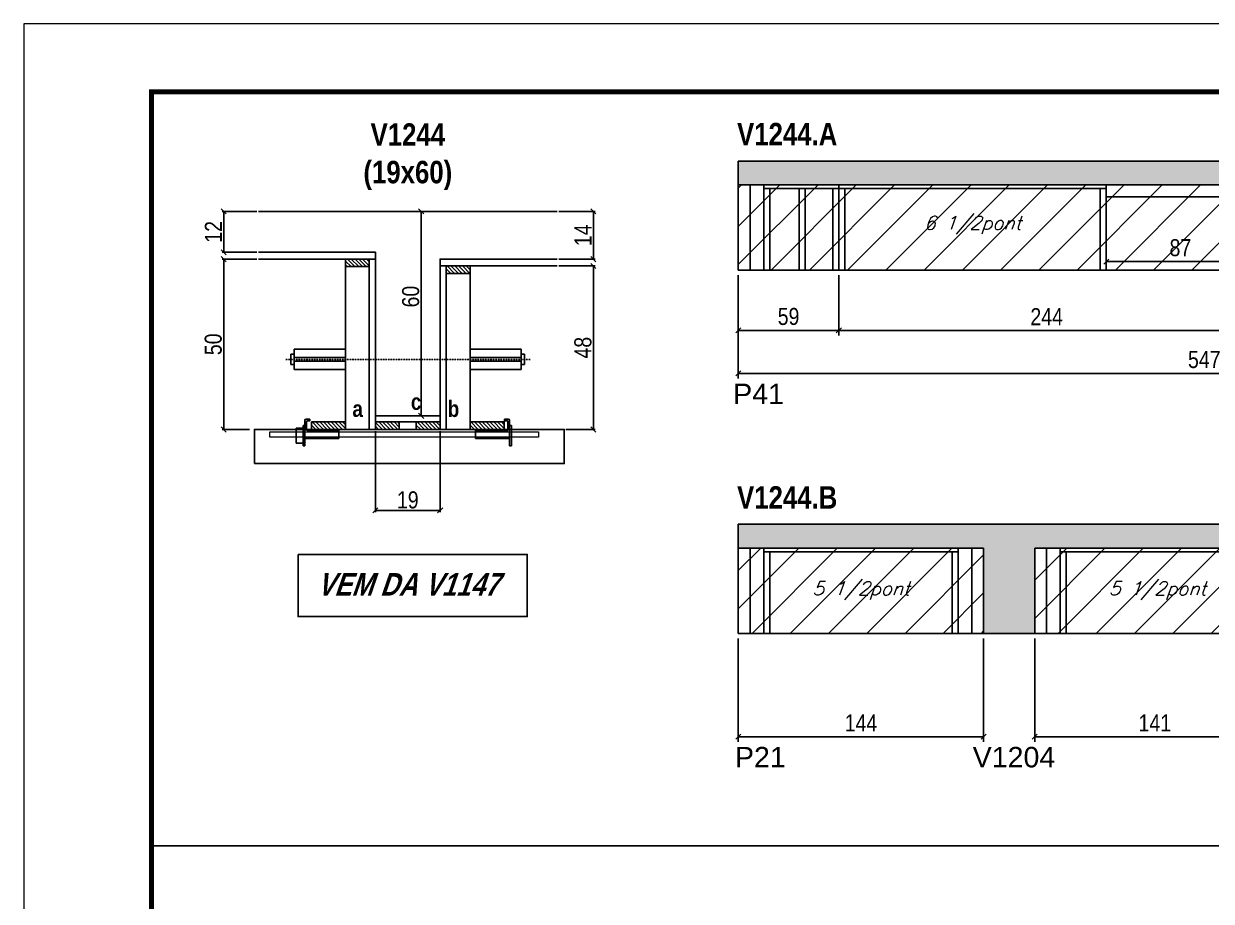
# Model space of a CAD drawing. Extents: x 3309 to 9563, y -2522 to 14608.
# Drawn here: x 3309 to 4006, y 4904 to 5419 of the extents above; entities that cross this region are included whole.
import ezdxf

# ---------------------------------------------------------------- set-up
doc = ezdxf.new("R2010")
doc.units = 0
doc.linetypes.add('DASHED', pattern=[0.75, 0.5, -0.25])
doc.linetypes.add('HIDDEN', pattern=[0.375, 0.25, -0.125])
for name, color, linetype in [('5', 5, 'Continuous'), ('barrote', 251, 'Continuous'), ('COTA', 241, 'Continuous'), ('detalhes', 4, 'Continuous'), ('NOMENCLATURA', 7, 'Continuous'), ('Painéis', 200, 'Continuous'), ('presilha', 1, 'Continuous'), ('SARR_2.2x10', 60, 'Continuous'), ('SARR_2.2x7', 40, 'Continuous'), ('SARR_3.5x7', 81, 'Continuous'), ('TENSOR', 3, 'Continuous'), ('texto', 7, 'Continuous')]:
    doc.layers.add(name, color=color, linetype=linetype)
for name, color, linetype, lineweight in [('CONCRETO', 251, 'Continuous', 25), ('Folhas', 255, 'Continuous', 9), ('Hachura', 251, 'Continuous', 9), ('SARRAFO DE PRESSAO', 251, 'DASHED', 9), ('SCO-___-LAJ', 2, 'Continuous', 0)]:
    doc.layers.add(name, color=color, linetype=linetype, lineweight=lineweight)
doc.styles.add('COTA TECNICA', font='techl___.ttf', dxfattribs={"height": 10})
doc.styles.add('COTA TECNICA 2X', font='techl___.ttf', dxfattribs={"height": 10})
doc.styles.add('Romans', font='romans.shx')
doc.styles.get("Standard").update_dxf_attribs({"font": 'arial.ttf'})
doc.styles.add('TECNICA', font='techb___.ttf', dxfattribs={"height": 10})
doc.dimstyles.new('PAINEL', dxfattribs={"dimtxt": 10, "dimasz": 3, "dimexe": 3, "dimexo": 3, "dimgap": 3, "dimtad": 1, "dimdec": 1, "dimzin": 12, "dimdsep": 46, "dimtxsty": 'COTA TECNICA', "dimblk1": 'OBLIQUE', "dimblk2": 'OBLIQUE', "dimsah": 1, "dimcen": 0.9, "dimclrd": 4, "dimclre": 4, "dimclrt": 240, "dimadec": 1, "dimazin": 3, "dimtfac": 1, "dimtdec": 1, "dimtmove": 0, "dimatfit": 3, "dimfxl": 1, "dimtolj": 1, "dimtzin": 12, "dimarcsym": 0})
doc.dimstyles.new('SECAO', dxfattribs={"dimscale": 0.333333, "dimtxt": 5, "dimasz": 9, "dimexe": 3, "dimexo": 3, "dimgap": 3, "dimtad": 1, "dimdec": 1, "dimlfac": 0.5, "dimzin": 12, "dimdsep": 46, "dimtxsty": 'COTA TECNICA 2X', "dimblk1": 'OBLIQUE', "dimblk2": 'OBLIQUE', "dimsah": 1, "dimcen": 0.9, "dimclrd": 4, "dimclre": 4, "dimclrt": 240, "dimadec": 1, "dimazin": 3, "dimtfac": 1, "dimtdec": 1, "dimtmove": 0, "dimatfit": 3, "dimfxl": 1, "dimtolj": 1, "dimtzin": 12, "dimarcsym": 0})
pattern_1 = [(135, (36751.3265, -118331.0665), (-1.122532015, -1.122532015), [])]

# ---------------------------------------------------------------- blocks, each defined once
blk = doc.blocks.new('9999999999')
at = {"layer": 'Folhas'}
blk.add_lwpolyline([(98138.98, 34190.21), (99623.98, 34190.21), (99623.98, 35240.21), (98138.98, 35240.21)], close=True, dxfattribs=at)
at = {"layer": 'Folhas', "color": 30, "const_width": 3}
blk.add_lwpolyline([(98213.98, 34230.21), (99583.98, 34230.21), (99583.98, 35200.21), (98213.98, 35200.21)], close=True, dxfattribs=at)
blk = doc.blocks.new('_Oblique')
at = {"color": 0, "linetype": 'ByBlock', "lineweight": -2}
blk.add_line((-0.5, -0.5), (0.5, 0.5), dxfattribs=at)
blk = doc.blocks.new('*D1114')
at = {"layer": 'COTA', "color": 4, "lineweight": -2, "transparency": 16777216}
for p, q in [((3515.79, 5180.1), (3515.79, 5132.63)), ((3553.79, 5180.1), (3553.79, 5132.63)), ((3553.79, 5133.63), (3515.79, 5133.63))]:
    blk.add_line(p, q, dxfattribs=at)
at = {"layer": 'Defpoints', "color": 0, "transparency": 16777216}
for p in [(3515.79, 5181.1), (3553.79, 5181.1), (3515.79, 5133.63)]:
    blk.add_point(p, dxfattribs=at)
at = {"layer": 'COTA', "color": 4, "lineweight": -2, "transparency": 16777216, "xscale": 3, "yscale": 3, "zscale": 3, "rotation": 180}
blk.add_blockref('_Oblique', (3515.79, 5133.63), dxfattribs=at)
at = {"layer": 'COTA', "color": 4, "lineweight": -2, "transparency": 16777216, "xscale": 3, "yscale": 3, "zscale": 3}
blk.add_blockref('_Oblique', (3553.79, 5133.63), dxfattribs=at)
at = {"layer": 'COTA', "color": 240, "transparency": 16777216, "insert": (3534.79, 5139.72), "char_height": 10, "attachment_point": 5, "style": 'COTA TECNICA 2X'}
blk.add_mtext('\\A1;19', dxfattribs=at)
blk = doc.blocks.new('PRESILHA METÁLICA 1')
at = {"layer": 'presilha'}
for p, q in [((12, 21), (8.6, 21)), ((12, 21), (12, 19.5)), ((0, 13), (6, 13)), ((0, 13), (0, 0)), ((6, 15.5), (7.5, 15.5)), ((6, -2.5), (6, 15.5)), ((6, 13), (6, 0)), ((7.5, 10.6), (7.5, 19.9)), ((7.5, 15.5), (7.5, -2.5)), ((9, 11.6), (9, 18.9)), ((12, 19.5), (9.6, 19.5)), ((37.5, 11), (9.6, 11)), ((37.5, 11), (37.5, 4.1)), ((6, 0), (0, 0)), ((37.5, 4.1), (7.5, 4.1)), ((7.5, -2.5), (6, -2.5))]:
    blk.add_line(p, q, dxfattribs=at)
for centre, radius, start, end in [((8.6, 19.9), 1.14, 90, 180), ((9.6, 18.9), 0.57, 90, 180), ((9.6, 11.6), 0.57, 180, 270)]:
    blk.add_arc(centre, radius, start, end, dxfattribs=at)
blk = doc.blocks.new('PRESILHA METÁLICA 2')
at = {"layer": 'presilha'}
for p, q in [((-5.2, 23.5), (-5.2, 22)), ((-5.2, 23.5), (-1.9, 23.5)), ((-5.2, 22), (-2.8, 22)), ((-2.2, 14.1), (-2.2, 21.4)), ((-0.8, 14.6), (-0.8, 22.4)), ((-30.8, 13.5), (-30.8, 6.6)), ((-30.8, 13.5), (-2.8, 13.5)), ((0.8, 18), (-0.8, 18)), ((-0.8, 18), (-0.8, 0)), ((0.8, 0), (0.8, 18)), ((-30.8, 6.6), (-0.8, 6.6)), ((-0.8, 0), (0.8, 0))]:
    blk.add_line(p, q, dxfattribs=at)
for centre, radius, start, end in [((-2.8, 21.4), 0.57, 0, 90), ((-1.9, 22.4), 1.14, 0, 90), ((-2.8, 14.1), 0.57, 270, 0)]:
    blk.add_arc(centre, radius, start, end, dxfattribs=at)
blk = doc.blocks.new('*D1115')
at = {"layer": 'COTA', "color": 4, "lineweight": -2, "transparency": 16777216}
for p, q in [((3446.09, 5281.1), (3425.74, 5281.1)), ((3426.74, 5281.1), (3426.74, 5181.1)), ((3441.97, 5181.1), (3425.74, 5181.1))]:
    blk.add_line(p, q, dxfattribs=at)
at = {"layer": 'Defpoints', "color": 0, "transparency": 16777216}
for p in [(3447.09, 5281.1), (3426.74, 5181.1), (3442.97, 5181.1)]:
    blk.add_point(p, dxfattribs=at)
at = {"layer": 'COTA', "color": 4, "lineweight": -2, "transparency": 16777216, "xscale": 3, "yscale": 3, "zscale": 3}
for p, rotation in [((3426.74, 5281.1), 90), ((3426.74, 5181.1), 270)]:
    blk.add_blockref('_Oblique', p, dxfattribs=dict(at, rotation=rotation))
at = {"layer": 'COTA', "color": 240, "transparency": 16777216, "insert": (3420.63, 5231.1), "char_height": 10, "attachment_point": 5, "rotation": 90, "style": 'COTA TECNICA 2X'}
blk.add_mtext('\\A1;50', dxfattribs=at)
blk = doc.blocks.new('*D1116')
at = {"layer": 'COTA', "color": 4, "lineweight": -2, "transparency": 16777216}
for p, q in [((3623.49, 5277.1), (3644.71, 5277.1)), ((3643.71, 5277.1), (3643.71, 5181.1)), ((3627.6, 5181.1), (3644.71, 5181.1))]:
    blk.add_line(p, q, dxfattribs=at)
at = {"layer": 'Defpoints', "color": 0, "transparency": 16777216}
for p in [(3622.49, 5277.1), (3626.6, 5181.1), (3643.71, 5181.1)]:
    blk.add_point(p, dxfattribs=at)
at = {"layer": 'COTA', "color": 4, "lineweight": -2, "transparency": 16777216, "xscale": 3, "yscale": 3, "zscale": 3}
for p, rotation in [((3643.71, 5277.1), 90), ((3643.71, 5181.1), 270)]:
    blk.add_blockref('_Oblique', p, dxfattribs=dict(at, rotation=rotation))
at = {"layer": 'COTA', "color": 240, "transparency": 16777216, "insert": (3637.61, 5229.1), "char_height": 10, "attachment_point": 5, "rotation": 90, "style": 'COTA TECNICA 2X'}
blk.add_mtext('\\A1;48', dxfattribs=at)
blk = doc.blocks.new('*D1117')
at = {"layer": 'COTA', "color": 4, "lineweight": -2, "transparency": 16777216}
for p, q in [((3552.79, 5309.1), (3541.61, 5309.1)), ((3542.61, 5189.1), (3542.61, 5309.1)), ((3552.79, 5189.1), (3541.61, 5189.1))]:
    blk.add_line(p, q, dxfattribs=at)
at = {"layer": 'Defpoints', "color": 0, "transparency": 16777216}
for p in [(3542.61, 5309.1), (3553.79, 5309.1), (3553.79, 5189.1)]:
    blk.add_point(p, dxfattribs=at)
at = {"layer": 'COTA', "color": 4, "lineweight": -2, "transparency": 16777216, "xscale": 3, "yscale": 3, "zscale": 3}
for p, rotation in [((3542.61, 5309.1), 90), ((3542.61, 5189.1), 270)]:
    blk.add_blockref('_Oblique', p, dxfattribs=dict(at, rotation=rotation))
at = {"layer": 'COTA', "color": 240, "transparency": 16777216, "insert": (3536.51, 5259.1), "char_height": 10, "attachment_point": 5, "rotation": 90, "style": 'COTA TECNICA 2X'}
blk.add_mtext('\\A1;60', dxfattribs=at)
blk = doc.blocks.new('*D1118')
at = {"layer": 'COTA', "color": 4, "lineweight": -2, "transparency": 16777216}
for p, q in [((3623.49, 5309.1), (3644.71, 5309.1)), ((3643.71, 5281.1), (3643.71, 5309.1)), ((3623.49, 5281.1), (3644.71, 5281.1))]:
    blk.add_line(p, q, dxfattribs=at)
at = {"layer": 'Defpoints', "color": 0, "transparency": 16777216}
for p in [(3622.49, 5309.1), (3643.71, 5309.1), (3622.49, 5281.1)]:
    blk.add_point(p, dxfattribs=at)
at = {"layer": 'COTA', "color": 4, "lineweight": -2, "transparency": 16777216, "xscale": 3, "yscale": 3, "zscale": 3}
for p, rotation in [((3643.71, 5309.1), 90), ((3643.71, 5281.1), 270)]:
    blk.add_blockref('_Oblique', p, dxfattribs=dict(at, rotation=rotation))
at = {"layer": 'COTA', "color": 240, "transparency": 16777216, "insert": (3637.63, 5295.1), "char_height": 10, "attachment_point": 5, "rotation": 90, "style": 'COTA TECNICA 2X'}
blk.add_mtext('\\A1;14', dxfattribs=at)
blk = doc.blocks.new('*D1119')
at = {"layer": 'COTA', "color": 4, "lineweight": -2, "transparency": 16777216}
for p, q in [((3446.09, 5309.1), (3425.74, 5309.1)), ((3426.74, 5285.1), (3426.74, 5309.1)), ((3446.09, 5285.1), (3425.74, 5285.1))]:
    blk.add_line(p, q, dxfattribs=at)
at = {"layer": 'Defpoints', "color": 0, "transparency": 16777216}
for p in [(3426.74, 5309.1), (3447.09, 5309.1), (3447.09, 5285.1)]:
    blk.add_point(p, dxfattribs=at)
at = {"layer": 'COTA', "color": 4, "lineweight": -2, "transparency": 16777216, "xscale": 3, "yscale": 3, "zscale": 3}
for p, rotation in [((3426.74, 5309.1), 90), ((3426.74, 5285.1), 270)]:
    blk.add_blockref('_Oblique', p, dxfattribs=dict(at, rotation=rotation))
at = {"layer": 'COTA', "color": 240, "transparency": 16777216, "insert": (3420.68, 5297.1), "char_height": 10, "attachment_point": 5, "rotation": 90, "style": 'COTA TECNICA 2X'}
blk.add_mtext('\\A1;12', dxfattribs=at)
blk = doc.blocks.new('*D1120')
at = {"layer": 'COTA', "color": 4, "linetype": 'ByBlock', "lineweight": -2, "transparency": 16777216}
for p, q in [((3728.79, 5271.69), (3728.79, 5236.25)), ((3787.79, 5271.69), (3787.79, 5236.25)), ((3787.79, 5239.25), (3728.79, 5239.25))]:
    blk.add_line(p, q, dxfattribs=at)
at = {"layer": 'Defpoints', "color": 0, "linetype": 'ByBlock', "transparency": 16777216}
for p in [(3728.79, 5274.69), (3787.79, 5274.69), (3728.79, 5239.25)]:
    blk.add_point(p, dxfattribs=at)
at = {"layer": 'COTA', "color": 4, "linetype": 'ByBlock', "lineweight": -2, "transparency": 16777216, "xscale": 3, "yscale": 3, "zscale": 3, "rotation": 180}
blk.add_blockref('_Oblique', (3728.79, 5239.25), dxfattribs=at)
at = {"layer": 'COTA', "color": 4, "linetype": 'ByBlock', "lineweight": -2, "transparency": 16777216, "xscale": 3, "yscale": 3, "zscale": 3}
blk.add_blockref('_Oblique', (3787.79, 5239.25), dxfattribs=at)
at = {"layer": 'COTA', "color": 240, "linetype": 'ByBlock', "transparency": 16777216, "insert": (3758.29, 5247.39), "char_height": 10, "attachment_point": 5, "style": 'COTA TECNICA'}
blk.add_mtext('\\A1;59', dxfattribs=at)
blk = doc.blocks.new('*D1122')
at = {"layer": 'COTA', "color": 4, "linetype": 'ByBlock', "lineweight": -2, "transparency": 16777216}
for p, q in [((3728.79, 5271.69), (3728.79, 5211)), ((4275.79, 5271.69), (4275.79, 5211)), ((4275.79, 5214), (3728.79, 5214))]:
    blk.add_line(p, q, dxfattribs=at)
at = {"layer": 'Defpoints', "color": 0, "linetype": 'ByBlock', "transparency": 16777216}
for p in [(3728.79, 5274.69), (4275.79, 5274.69), (3728.79, 5214)]:
    blk.add_point(p, dxfattribs=at)
at = {"layer": 'COTA', "color": 4, "linetype": 'ByBlock', "lineweight": -2, "transparency": 16777216, "xscale": 3, "yscale": 3, "zscale": 3, "rotation": 180}
blk.add_blockref('_Oblique', (3728.79, 5214), dxfattribs=at)
at = {"layer": 'COTA', "color": 4, "linetype": 'ByBlock', "lineweight": -2, "transparency": 16777216, "xscale": 3, "yscale": 3, "zscale": 3}
blk.add_blockref('_Oblique', (4275.79, 5214), dxfattribs=at)
at = {"layer": 'COTA', "color": 240, "linetype": 'ByBlock', "transparency": 16777216, "insert": (4002.29, 5222.11), "char_height": 10, "attachment_point": 5, "style": 'COTA TECNICA'}
blk.add_mtext('\\A1;547', dxfattribs=at)
blk = doc.blocks.new('*D1121')
at = {"layer": 'COTA', "color": 4, "lineweight": -2, "transparency": 16777216}
for p, q in [((3787.79, 5271.69), (3787.79, 5236.25)), ((4031.79, 5271.69), (4031.79, 5236.25)), ((3787.79, 5239.25), (4031.79, 5239.25))]:
    blk.add_line(p, q, dxfattribs=at)
at = {"layer": 'Defpoints', "color": 0, "transparency": 16777216}
for p in [(3787.79, 5274.69, 0), (4031.79, 5274.69, 0), (4031.79, 5239.25)]:
    blk.add_point(p, dxfattribs=at)
at = {"layer": 'COTA', "color": 4, "lineweight": -2, "transparency": 16777216, "xscale": 3, "yscale": 3, "zscale": 3, "rotation": 180}
blk.add_blockref('_Oblique', (3787.79, 5239.25), dxfattribs=at)
at = {"layer": 'COTA', "color": 4, "lineweight": -2, "transparency": 16777216, "xscale": 3, "yscale": 3, "zscale": 3}
blk.add_blockref('_Oblique', (4031.79, 5239.25), dxfattribs=at)
at = {"layer": 'COTA', "color": 240, "transparency": 16777216, "insert": (3909.79, 5247.32), "char_height": 10, "attachment_point": 5, "style": 'COTA TECNICA'}
blk.add_mtext('\\A1;244', dxfattribs=at)
blk = doc.blocks.new('*D1133')
at = {"layer": 'COTA', "color": 4, "lineweight": -2, "transparency": 16777216}
for p, q in [((3944.79, 5277.69), (3944.79, 5282.66)), ((3944.79, 5279.66), (4031.79, 5279.66)), ((4031.79, 5277.69), (4031.79, 5282.66))]:
    blk.add_line(p, q, dxfattribs=at)
at = {"layer": 'Defpoints', "color": 0, "transparency": 16777216}
for p in [(4031.79, 5279.66), (3944.79, 5274.69), (4031.79, 5274.69)]:
    blk.add_point(p, dxfattribs=at)
at = {"layer": 'COTA', "color": 4, "lineweight": -2, "transparency": 16777216, "xscale": 3, "yscale": 3, "zscale": 3, "rotation": 180}
blk.add_blockref('_Oblique', (3944.79, 5279.66), dxfattribs=at)
at = {"layer": 'COTA', "color": 4, "lineweight": -2, "transparency": 16777216, "xscale": 3, "yscale": 3, "zscale": 3}
blk.add_blockref('_Oblique', (4031.79, 5279.66), dxfattribs=at)
at = {"layer": 'COTA', "color": 240, "transparency": 16777216, "insert": (3988.29, 5287.75), "char_height": 10, "attachment_point": 5, "style": 'COTA TECNICA'}
blk.add_mtext('\\A1;87', dxfattribs=at)
blk = doc.blocks.new('*D1135')
at = {"layer": 'COTA', "color": 4, "lineweight": -2, "transparency": 16777216}
for p, q in [((3728.79, 5058.44), (3728.79, 4997.78)), ((3872.79, 5058.44), (3872.79, 4997.78)), ((3872.79, 5000.78), (3728.79, 5000.78))]:
    blk.add_line(p, q, dxfattribs=at)
at = {"layer": 'Defpoints', "color": 0, "transparency": 16777216}
for p in [(3728.79, 5061.44), (3872.79, 5061.44), (3728.79, 5000.78)]:
    blk.add_point(p, dxfattribs=at)
at = {"layer": 'COTA', "color": 4, "lineweight": -2, "transparency": 16777216, "xscale": 3, "yscale": 3, "zscale": 3, "rotation": 180}
blk.add_blockref('_Oblique', (3728.79, 5000.78), dxfattribs=at)
at = {"layer": 'COTA', "color": 4, "lineweight": -2, "transparency": 16777216, "xscale": 3, "yscale": 3, "zscale": 3}
blk.add_blockref('_Oblique', (3872.79, 5000.78), dxfattribs=at)
at = {"layer": 'COTA', "color": 240, "transparency": 16777216, "insert": (3800.79, 5008.86), "char_height": 10, "attachment_point": 5, "style": 'COTA TECNICA'}
blk.add_mtext('\\A1;144', dxfattribs=at)
blk = doc.blocks.new('*D1136')
at = {"layer": 'COTA', "color": 4, "lineweight": -2, "transparency": 16777216}
for p, q in [((3902.79, 5058.44), (3902.79, 4997.78)), ((4043.79, 5058.44), (4043.79, 4997.78)), ((4043.79, 5000.78), (3902.79, 5000.78))]:
    blk.add_line(p, q, dxfattribs=at)
at = {"layer": 'Defpoints', "color": 0, "transparency": 16777216}
for p in [(3902.79, 5061.44), (4043.79, 5061.44), (3902.79, 5000.78)]:
    blk.add_point(p, dxfattribs=at)
at = {"layer": 'COTA', "color": 4, "lineweight": -2, "transparency": 16777216, "xscale": 3, "yscale": 3, "zscale": 3, "rotation": 180}
blk.add_blockref('_Oblique', (3902.79, 5000.78), dxfattribs=at)
at = {"layer": 'COTA', "color": 4, "lineweight": -2, "transparency": 16777216, "xscale": 3, "yscale": 3, "zscale": 3}
blk.add_blockref('_Oblique', (4043.79, 5000.78), dxfattribs=at)
at = {"layer": 'COTA', "color": 240, "transparency": 16777216, "insert": (3973.29, 5008.86), "char_height": 10, "attachment_point": 5, "style": 'COTA TECNICA'}
blk.add_mtext('\\A1;141', dxfattribs=at)

msp = doc.modelspace()

# ---------------------------------------------------------------- hatches: boundary and pattern name
at = {"layer": 'COTA'}
h = msp.add_hatch(dxfattribs=at)
h.set_pattern_fill('AR-CONC', color=256, scale=0.03)
h.set_pattern_definition([(50, (-4975.5, -1148.575), (5.46554, -0.4781726), [0.5715, -6.2865]), (355, (-4975.5, -1148.575), (-1.0573026, 5.7317054), [0.4572, -5.0292175]), (100.451445, (-4975.0445, -1148.615), (4.4082374, 5.2535326), [0.4857003, -5.3427073]), (46.1842, (-4975.5, -1147.051), (8.1323712, -1.26127), [0.85725, -9.42975]), (96.63556, (-4974.822, -1147.156), (7.122124, 7.422784), [0.7285507, -8.014068]), (351.18415, (-4975.5, -1147.051), (7.122124, 7.422784), [0.685799, -7.543792]), (21, (-4974.738, -1147.432), (4.5484317, -3.067956), [0.5715, -6.2865]), (326, (-4974.738, -1147.432), (1.8540609, 5.525639), [0.4572, -5.0292]), (71.451445, (-4974.359, -1147.688), (6.4024926, 2.457683), [0.4857003, -5.342698]), (37.5, (-4975.5, -1148.5751), (0.0926581, 2.53665117), [0, -4.96824, 0, -5.1054, 0, -5.04825]), (7.5, (-4975.5, -1148.575), (2.0045899, 3.00541724), [0, -2.91084, 0, -4.85394, 0, -1.92405]), (327.5, (-4977.1993, -1148.5751), (4.06771786, -0.17186232), [0, -1.905, 0, -5.9436, 0, -7.8867]), (317.5, (-4977.9613, -1148.575), (4.4438754, 0.7627947), [0, -2.4765, 0, -3.94716, 0, -5.6007])])
h.paths.add_polyline_path([(4305.79, 5324.69), (4449.79, 5324.69), (4449.79, 5338.69), (3728.79, 5338.69), (3728.79, 5324.69), (4275.79, 5324.69), (4275.79, 5274.69), (4305.79, 5274.69)])
h = msp.add_hatch(dxfattribs=at)
h.set_pattern_fill('AR-CONC', color=256, scale=0.03)
h.set_pattern_definition([(50, (-4795.5, -1148.575), (5.46554, -0.4781726), [0.5715, -6.2865]), (355, (-4795.5, -1148.575), (-1.0573026, 5.7317054), [0.4572, -5.0292175]), (100.451445, (-4795.0445, -1148.615), (4.4082374, 5.2535326), [0.4857003, -5.3427073]), (46.1842, (-4795.5, -1147.051), (8.1323712, -1.26127), [0.85725, -9.42975]), (96.63556, (-4794.822, -1147.156), (7.122124, 7.422784), [0.728551, -8.014068]), (351.18415, (-4795.5, -1147.051), (7.122124, 7.422784), [0.685799, -7.543792]), (21, (-4794.738, -1147.432), (4.5484317, -3.067956), [0.5715, -6.2865]), (326, (-4794.738, -1147.432), (1.8540609, 5.525639), [0.4572, -5.0292]), (71.451445, (-4794.359, -1147.688), (6.4024926, 2.457683), [0.4857003, -5.342698]), (37.5, (-4795.5, -1148.5751), (0.0926581, 2.53665117), [0, -4.96824, 0, -5.1054, 0, -5.04825]), (7.5, (-4795.5, -1148.575), (2.0045899, 3.00541724), [0, -2.91084, 0, -4.85394, 0, -1.92405]), (327.5, (-4797.1993, -1148.5751), (4.06771786, -0.17186232), [0, -1.905, 0, -5.9436, 0, -7.8867]), (317.5, (-4797.9613, -1148.575), (4.4438754, 0.7627947), [0, -2.4765, 0, -3.94716, 0, -5.6007])])
h.paths.add_polyline_path([(4073.79, 5111.44), (4304.79, 5111.44), (4304.79, 5125.44), (3728.79, 5125.44), (3728.79, 5111.44), (3872.79, 5111.44), (3872.79, 5061.44), (3902.79, 5061.44), (3902.79, 5111.44), (4043.79, 5111.44), (4043.79, 5061.44), (4073.79, 5061.44)])
at = {"layer": 'Hachura', "linetype": 'ByBlock'}
h = msp.add_hatch(dxfattribs=at)
h.set_pattern_fill('ANSI31', color=256, scale=5)
h.paths.add_polyline_path([(3787.79, 5324.69), (3728.79, 5324.69), (3728.79, 5274.69), (3787.79, 5274.69)])
h.paths.add_polyline_path([(4031.79, 5324.69), (3787.79, 5324.69), (3787.79, 5274.69), (4031.79, 5274.69)])
h.paths.add_polyline_path([(4275.79, 5324.69), (4031.79, 5324.69), (4031.79, 5274.69), (4275.79, 5274.69)])
h.paths.add_polyline_path([(4449.79, 5324.69), (4305.79, 5324.69), (4305.79, 5274.69), (4449.79, 5274.69)])
h = msp.add_hatch(dxfattribs=at)
h.set_pattern_fill('ANSI31', color=256, scale=5)
h.paths.add_polyline_path([(3872.79, 5061.44), (3872.79, 5111.44), (3728.79, 5111.44), (3728.79, 5061.44)])
h.paths.add_polyline_path([(3902.79, 5111.44), (3902.79, 5061.44), (4041.79, 5061.44), (4041.79, 5111.44)])
h.paths.add_polyline_path([(4075.79, 5111.44), (4075.79, 5061.44), (4304.79, 5061.44), (4304.79, 5111.44)])
at = {"layer": 'SARR_2.2x10'}
h = msp.add_hatch(dxfattribs=at)
h.set_pattern_fill('ANSI31', color=256, scale=0.5, angle=90)
h.set_pattern_definition([(135, (36671.7265, -118331.0665), (-1.122532015, -1.122532015), [])])
h.paths.add_polyline_path([(3478.19, 5185.5), (3478.19, 5181.1), (3498.19, 5181.1), (3498.19, 5185.5)])
h = msp.add_hatch(dxfattribs=at)
h.set_pattern_fill('ANSI31', color=256, scale=0.5, angle=90)
h.set_pattern_definition([(135, (36764.9265, -118331.0665), (-1.122532015, -1.122532015), [])])
h.paths.add_polyline_path([(3571.39, 5185.5), (3571.39, 5181.1), (3591.39, 5181.1), (3591.39, 5185.5)])
at = {"layer": 'SARR_2.2x7'}
h = msp.add_hatch(dxfattribs=at)
h.set_pattern_fill('ANSI31', color=256, scale=0.5, angle=90)
h.set_pattern_definition([(135, (36685.7265, -118235.4665), (-1.122532015, -1.122532015), [])])
h.paths.add_polyline_path([(3512.19, 5281.1), (3512.19, 5276.7), (3498.19, 5276.7), (3498.19, 5281.1)])
h = msp.add_hatch(dxfattribs=at)
h.set_pattern_fill('ANSI31', color=256, scale=0.5, angle=90)
h.set_pattern_definition([(135, (36665.7265, -118239.4665), (-1.122532015, -1.122532015), [])])
h.paths.add_polyline_path([(3557.39, 5277.1), (3557.39, 5272.7), (3571.39, 5272.7), (3571.39, 5277.1)])
h = msp.add_hatch(dxfattribs=at)
h.set_pattern_fill('ANSI31', color=256, scale=0.5, angle=90)
h.set_pattern_definition(pattern_1)
h.paths.add_polyline_path([(3529.79, 5181.1), (3529.79, 5185.5), (3515.79, 5185.5), (3515.79, 5181.1)])
h = msp.add_hatch(dxfattribs=at)
h.set_pattern_fill('ANSI31', color=256, scale=0.5, angle=90)
h.set_pattern_definition(pattern_1)
h.paths.add_polyline_path([(3539.79, 5185.5), (3539.79, 5181.1), (3553.79, 5181.1), (3553.79, 5185.5)])

# ---------------------------------------------------------------- linework, layer by layer
at = {"ltscale": 3}
for p, q in [((3468.19, 5228.27), (3468.19, 5216.27)), ((3468.19, 5228.27), (3498.19, 5228.27)), ((3601.39, 5228.27), (3571.39, 5228.27)), ((3601.39, 5228.27), (3601.39, 5216.27)), ((3466.19, 5225.27), (3466.19, 5219.27)), ((3468.19, 5225.27), (3466.19, 5225.27)), ((3498.19, 5223.27), (3468.19, 5223.27)), ((3498.19, 5221.27), (3468.19, 5221.27)), ((3571.39, 5223.27), (3601.39, 5223.27)), ((3571.39, 5221.27), (3601.39, 5221.27)), ((3603.39, 5225.27), (3601.39, 5225.27)), ((3603.39, 5225.27), (3603.39, 5219.27)), ((3468.19, 5219.27), (3466.19, 5219.27)), ((3468.19, 5216.27), (3498.19, 5216.27)), ((3601.39, 5216.27), (3571.39, 5216.27)), ((3601.39, 5219.27), (3603.39, 5219.27))]:
    msp.add_line(p, q, dxfattribs=at)
at = {"layer": 'barrote'}
msp.add_lwpolyline([(3444.73, 5161.1), (3626.65, 5161.1), (3626.65, 5181.1), (3444.73, 5181.1)], close=True, dxfattribs=at)
at = {"layer": 'CONCRETO', "linetype": 'Continuous'}
msp.add_line((3622.49, 5309.1), (3447.09, 5309.1), dxfattribs=at)
at = {"layer": 'COTA'}
for p, q in [((3728.79, 5324.69), (3728.79, 5338.69)), ((3728.79, 5338.69), (4449.79, 5338.69)), ((3728.79, 5111.44), (3728.79, 5125.44)), ((3728.79, 5125.44), (4304.79, 5125.44)), ((3872.79, 5061.44), (3902.79, 5061.44)), ((3384.37, 4936.75), (4754.37, 4936.75))]:
    msp.add_line(p, q, dxfattribs=at)
at = {"layer": 'detalhes', "color": 250}
msp.add_line((3444.73, 5161.1), (3444.73, 5181.1), dxfattribs=at)
at = {"layer": 'NOMENCLATURA', "elevation": 0}
msp.add_lwpolyline([(3470.35, 5107.74), (3604.89, 5107.74), (3604.89, 5071.28), (3470.35, 5071.28)], close=True, dxfattribs=at)
at = {"layer": 'Painéis', "linetype": 'ByBlock'}
for p, q in [((4275.79, 5324.69), (3728.79, 5324.69)), ((3728.79, 5274.69), (3728.79, 5324.69)), ((3787.79, 5274.69), (3787.79, 5324.69)), ((4275.79, 5274.69), (3728.79, 5274.69)), ((3728.79, 5061.44), (3728.79, 5111.44)), ((3728.79, 5111.44), (3872.79, 5111.44)), ((3872.79, 5111.44), (3872.79, 5061.44)), ((3902.79, 5061.44), (3902.79, 5111.44)), ((3902.79, 5111.44), (4043.79, 5111.44)), ((3872.79, 5061.44), (3728.79, 5061.44)), ((4043.79, 5061.44), (3902.79, 5061.44))]:
    msp.add_line(p, q, dxfattribs=at)
at = {"layer": 'Painéis', "linetype": 'Continuous', "elevation": 0}
for points in [[(3447.09, 5281.1), (3515.79, 5281.1), (3515.79, 5285.1), (3447.09, 5285.1)], [(3622.49, 5277.1), (3553.79, 5277.1), (3553.79, 5281.1), (3622.49, 5281.1)]]:
    msp.add_lwpolyline(points, dxfattribs=at)
at = {"layer": 'Painéis', "linetype": 'Continuous'}
for points in [[(3512.19, 5181.1), (3512.19, 5281.1), (3515.79, 5281.1), (3515.79, 5181.1)], [(3557.39, 5181.1), (3557.39, 5277.1), (3553.79, 5277.1), (3553.79, 5181.1)], [(3553.79, 5189.1), (3515.79, 5189.1), (3515.79, 5185.5), (3553.79, 5185.5)]]:
    msp.add_lwpolyline(points, close=True, dxfattribs=at)
at = {"layer": 'SARR_2.2x10'}
for points in [[(3478.19, 5185.5), (3498.19, 5185.5), (3498.19, 5181.1), (3478.19, 5181.1)], [(3571.39, 5185.5), (3591.39, 5185.5), (3591.39, 5181.1), (3571.39, 5181.1)]]:
    msp.add_lwpolyline(points, close=True, dxfattribs=at)
at = {"layer": 'SARR_2.2x7', "linetype": 'Continuous'}
for p, q in [((3735.79, 5274.69), (3735.79, 5324.69)), ((3787.79, 5322.49), (3743.79, 5322.49)), ((3944.79, 5322.49), (3787.79, 5322.49)), ((4031.79, 5317.69), (3944.79, 5317.69)), ((3735.79, 5061.44), (3735.79, 5111.44)), ((3857.79, 5109.24), (3743.79, 5109.24)), ((3865.79, 5061.44), (3865.79, 5111.44)), ((3909.79, 5061.44), (3909.79, 5111.44)), ((4026.79, 5109.24), (3917.79, 5109.24))]:
    msp.add_line(p, q, dxfattribs=at)
at = {"layer": 'SARR_2.2x7', "elevation": 0}
for points in [[(3498.19, 5281.1), (3512.19, 5281.1), (3512.19, 5276.7), (3498.19, 5276.7)], [(3571.39, 5277.1), (3557.39, 5277.1), (3557.39, 5272.7), (3571.39, 5272.7)]]:
    msp.add_lwpolyline(points, close=True, dxfattribs=at)
at = {"layer": 'SARR_2.2x7'}
for points in [[(3515.79, 5185.5), (3529.79, 5185.5), (3529.79, 5181.1), (3515.79, 5181.1)], [(3553.79, 5185.5), (3539.79, 5185.5), (3539.79, 5181.1), (3553.79, 5181.1)]]:
    msp.add_lwpolyline(points, close=True, dxfattribs=at)
at = {"layer": 'SARR_3.5x7'}
for p, q in [((3743.79, 5324.69), (3743.79, 5274.69)), ((3747.29, 5322.49), (3747.29, 5274.69)), ((3764.44, 5322.49), (3764.44, 5274.69)), ((3767.94, 5322.49), (3767.94, 5274.69)), ((3784.29, 5322.49), (3784.29, 5274.69)), ((3791.29, 5322.49), (3791.29, 5274.69)), ((3941.29, 5322.49), (3941.29, 5274.69)), ((3944.79, 5274.69), (3944.79, 5324.69)), ((3743.79, 5111.44), (3743.79, 5061.44)), ((3747.29, 5109.24), (3747.29, 5061.44)), ((3854.29, 5109.24), (3854.29, 5061.44)), ((3857.79, 5111.44), (3857.79, 5061.44)), ((3917.79, 5111.44), (3917.79, 5061.44)), ((3921.29, 5109.24), (3921.29, 5061.44))]:
    msp.add_line(p, q, dxfattribs=at)
for points in [[(3512.19, 5276.7), (3498.19, 5276.7), (3498.19, 5181.1), (3512.19, 5181.1)], [(3557.39, 5272.7), (3571.39, 5272.7), (3571.39, 5181.1), (3557.39, 5181.1)]]:
    msp.add_lwpolyline(points, close=True, dxfattribs=at)
at = {"layer": 'SCO-___-LAJ', "color": 1}
msp.add_lwpolyline([(3453.73, 5179.77), (3611.57, 5179.77), (3611.57, 5176.57), (3453.73, 5176.57)], close=True, dxfattribs=at)
at = {"layer": 'TENSOR', "linetype": 'HIDDEN', "ltscale": 0.5}
msp.add_line((3463.19, 5222.27), (3606.69, 5222.27), dxfattribs=at)

# ---------------------------------------------------------------- block references
at = {"layer": 'presilha', "xscale": 0.6666666666666666, "yscale": 0.6666666666666666, "zscale": 0.6666666666666666}
for name, p in [('PRESILHA METÁLICA 1', (3469.32, 5173.14)), ('PRESILHA METÁLICA 2', (3595.07, 5171.47))]:
    msp.add_blockref(name, p, dxfattribs=at)
at = {"layer": 'SARRAFO DE PRESSAO', "color": 6, "linetype": 'ByBlock'}
msp.add_blockref('9999999999', (-94829.61, -29820.95), dxfattribs=at)

# ---------------------------------------------------------------- texts
at = {"layer": '5', "linetype": 'Continuous'}
for s, p in [('P41', (3725.77, 5195.99)), ('P21', (3726.82, 4982.77)), ('V1204', (3866.37, 4982.77))]:
    msp.add_text(s, height=12, rotation=359.99996, dxfattribs=at).set_placement(p)
at = {"layer": 'detalhes', "style": 'TECNICA'}
for s, p in [('c', (3536.61, 5192.57)), ('a', (3502.31, 5188.46)), ('b', (3558.29, 5188.45))]:
    msp.add_text(s, height=9.6, dxfattribs=at).set_placement(p)
at = {"layer": 'NOMENCLATURA', "style": 'TECNICA'}
for s, p in [('V1244.A', (3728.07, 5347.88)), ('V1244.B', (3728.07, 5134.62))]:
    msp.add_text(s, height=13.2, dxfattribs=at).set_placement(p)
at = {"layer": 'NOMENCLATURA', "insert": (3534.82, 5360.8), "char_height": 13.2, "attachment_point": 2, "style": 'TECNICA'}
msp.add_mtext_dynamic_manual_height_columns('V1244\\P(19x60)', width=300.2766, gutter_width=1, heights=[0], dxfattribs=at)
at = {"layer": 'NOMENCLATURA', "insert": (3534.79, 5096.78), "char_height": 13.2, "width": 300.2766, "attachment_point": 2, "style": 'TECNICA'}
msp.add_mtext('{\\Q19;VEM DA V1147}', dxfattribs=at)
at = {"layer": 'texto', "color": 2, "char_height": 8, "attachment_point": 5, "style": 'Romans'}
for s, insert in [('{\\Q19;\\C256;6 1/2pont}', (3866.29, 5301.06)), ('{\\Q19;\\C256;5 1/2pont}', (3800.79, 5086.44)), ('{\\Q19;\\C256;5 1/2pont}', (3974.79, 5086.44))]:
    msp.add_mtext(s, dxfattribs=dict(at, insert=insert))

# ---------------------------------------------------------------- dimensions: what is measured, and where the dimension line sits
at = {"layer": 'COTA'}
for base, p1, p2, picture, middle in [((3426.74, 5309.1), (3447.09, 5285.1), (3447.09, 5309.1), '*D1119', (3420.68, 5297.1)), ((3643.71, 5309.1), (3622.49, 5281.1), (3622.49, 5309.1), '*D1118', (3637.63, 5295.1)), ((3426.74, 5181.1, 0), (3447.09, 5281.1), (3442.97, 5181.1, 0), '*D1115', (3420.63, 5231.1, 0)), ((3643.71, 5181.1, 0), (3622.49, 5277.1), (3626.6, 5181.1, 0), '*D1116', (3637.61, 5229.1, 0))]:
    dim = msp.add_linear_dim(base=base, p1=p1, p2=p2, angle=90, dimstyle='SECAO', dxfattribs=at)
    dim.commit()
    dim.dimension.update_dxf_attribs({"geometry": picture, "text_midpoint": middle})
for base, p1, p2, angle, picture, middle in [((3542.61, 5309.1), (3553.79, 5189.1), (3553.79, 5309.1), 90, '*D1117', (3542.61, 5259.1)), ((3515.79, 5133.63), (3553.79, 5181.1), (3515.79, 5181.1), 180, '*D1114', (3534.79, 5133.63))]:
    dim = msp.add_linear_dim(base=base, p1=p1, p2=p2, angle=angle, dimstyle='SECAO', dxfattribs=at)
    dim.commit()
    dim.dimension.update_dxf_attribs({"geometry": picture, "text_midpoint": middle, "dimtype": 160})
for base, p1, p2, picture, middle in [((4031.79, 5279.66), (3944.79, 5274.69), (4031.79, 5274.69), '*D1133', (3988.29, 5287.75)), ((4031.79, 5239.25, 0), (3787.79, 5274.69), (4031.79, 5274.69), '*D1121', (3909.79, 5247.32, 0)), ((3728.79, 5000.78), (3872.79, 5061.44), (3728.79, 5061.44), '*D1135', (3800.79, 5008.86)), ((3902.79, 5000.78), (4043.79, 5061.44), (3902.79, 5061.44), '*D1136', (3973.29, 5008.86))]:
    dim = msp.add_linear_dim(base=base, p1=p1, p2=p2, dimstyle='PAINEL', dxfattribs=at)
    dim.commit()
    dim.dimension.update_dxf_attribs({"geometry": picture, "text_midpoint": middle})
at = {"layer": 'COTA', "linetype": 'ByBlock'}
dim = msp.add_linear_dim(base=(3728.79, 5239.25), p1=(3787.79, 5274.69), p2=(3728.79, 5274.69), angle=180, dimstyle='PAINEL', override={"dimtmove": 1}, dxfattribs=at)
dim.commit()
dim.dimension.update_dxf_attribs({"geometry": '*D1120', "text_midpoint": (3758.29, 5247.39)})
dim = msp.add_linear_dim(base=(3728.79, 5214), p1=(4275.79, 5274.69), p2=(3728.79, 5274.69), angle=180, dimstyle='PAINEL', dxfattribs=at)
dim.commit()
dim.dimension.update_dxf_attribs({"geometry": '*D1122', "text_midpoint": (4002.29, 5222.11)})

doc.saveas('drawing.dxf')
